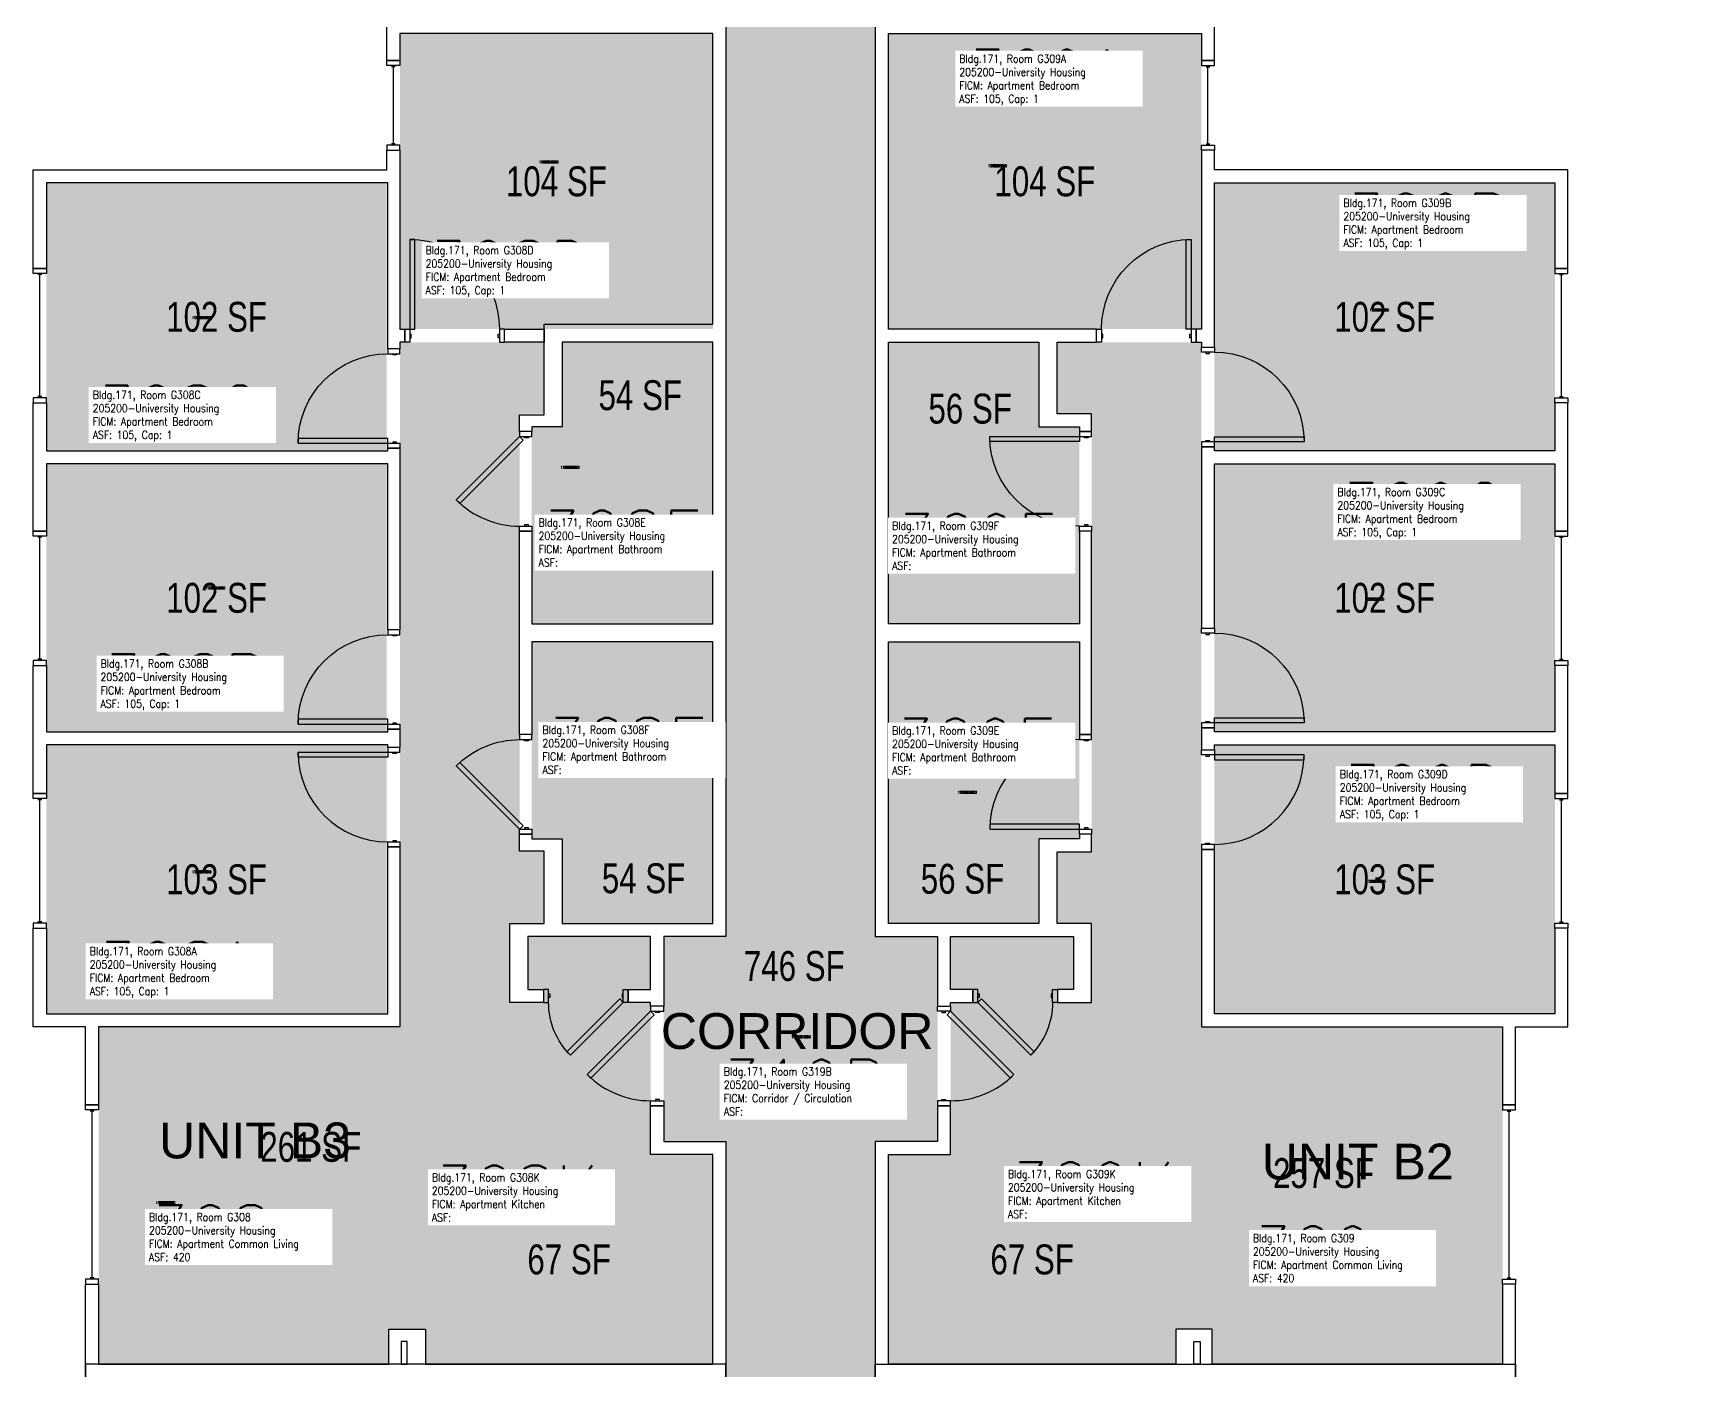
# Model space of a CAD drawing. Header units: inches. Extents: x 1063 to 4030, y -1482 to 1605.
# Drawn here: x 1063 to 1732, y 605 to 1142 of the extents above; entities that cross this region are included whole.
import ezdxf
from ezdxf.enums import TextEntityAlignment as Align

# ---------------------------------------------------------------- set-up
doc = ezdxf.new("R2010")
doc.units = ezdxf.units.IN
doc.header["$LTSCALE"] = 192
doc.header["$MEASUREMENT"] = 0
for name, color, linetype in [('A-AREA-IDEN', 1, 'Continuous'), ('A-DOOR', 2, 'Continuous'), ('A-GLAZ', 1, 'Continuous'), ('A-IDEN-RNUM', 7, 'Continuous'), ('A-IDEN-SNUM', 4, 'Continuous'), ('A-IDEN-VNUM', 4, 'Continuous'), ('A-WALL', 5, 'Continuous'), ('AREA-TEXT', 3, 'Continuous'), ('Rooms-Category-Color', 7, 'Continuous'), ('Rooms-College-Color', 7, 'Continuous'), ('Rooms-Department-Color', 7, 'Continuous'), ('Rooms-Division-Color', 7, 'Continuous'), ('Rooms-Information', 7, 'Continuous')]:
    doc.layers.add(name, color=color, linetype=linetype)
doc.styles.add('AREA', font='arial.ttf', dxfattribs={"width": 0.75, "height": 12})
doc.styles.add('ROOMSNUMBER', font='txt.shx', dxfattribs={"height": 0.03})
doc.styles.add('ROOMVNUMBER', font='simplex.shx', dxfattribs={"width": 0.85})
doc.styles.get("Standard").update_dxf_attribs({"font": 'arial.ttf'})

msp = doc.modelspace()

# ---------------------------------------------------------------- hatches: boundary and pattern name
h = msp.add_hatch()
h.set_pattern_fill('ANSI31', color=256, angle=-90, style=0)
h.set_pattern_definition([(315, (2052.15721, 1206.60672), (0.088388348, 0.088388348), [])])
h.paths.add_polyline_path([(1468.21, 875.14), (1468.21, 816.4), (1459, 816.4), (1459, 875.14)], flags=9)
at = {"layer": 'Rooms-Category-Color', "true_color": 0xadadad}
msp.add_hatch(color=253, dxfattribs=at).paths.add_polyline_path([(1732.24, 1327.13), (1732.24, 1243.02), (1677.06, 1243.13), (1677.06, 1267.13), (1401.06, 1267.13), (1401.06, 779.34), (1426.06, 779.34), (1426.06, 697.02), (1401.06, 697.02), (1401.06, 512.98), (1426.06, 512.98), (1426.06, 430.66), (1401.06, 430.66), (1401.06, 62.63), (1341.06, 62.63), (1341.06, 430.66), (1316.06, 430.66), (1316.06, 512.98), (1341.06, 512.98), (1341.06, 697.02), (1316.06, 697.02), (1316.06, 779.34), (1341.06, 779.34), (1341.06, 1267.13), (1341.06, 1327.13), (1596.9, 1327.13), (1596.9, 1352.13), (1679.22, 1352.13), (1679.22, 1327.13)])
at = {"layer": 'Rooms-Category-Color', "true_color": 0x728ef3}
for points in [[(1335.81, 1142.11), (1210.06, 1142.13), (1210.06, 1023.38), (1335.81, 1023.38)], [(1406.31, 1142.13), (1532.06, 1142.13), (1532.06, 1023.38), (1406.31, 1023.38)], [(1068.06, 974.5), (1068.06, 1082.13), (1204.81, 1082.13), (1204.8, 974.49), (1068.51, 974.49)], [(1537.31, 1082.13), (1674.06, 1082.13), (1674.06, 974.5), (1537.31, 974.5)], [(1089.06, 607.62), (1089.06, 743.13), (1210.06, 743.13), (1210.06, 1018.13), (1268.06, 1018.13), (1268.06, 989.37), (1258.19, 989.37), (1258.19, 813.72), (1268.06, 813.72), (1268.06, 784.59), (1254.19, 784.59), (1254.19, 752.89), (1267.81, 752.89), (1267.81, 758.14), (1261.44, 758.14), (1261.44, 779.34), (1310.81, 779.34), (1310.81, 758.14), (1301.81, 758.14), (1301.81, 752.89), (1310.81, 752.89), (1310.81, 691.77), (1220.31, 691.77), (1220.31, 621.63), (1205.69, 621.63), (1205.69, 607.62)], [(1263.06, 984.11), (1263.06, 904.98), (1335.81, 904.98), (1335.81, 1018.11), (1275.31, 1018.13), (1275.31, 984.13)], [(1406.31, 1018.13), (1406.31, 904.98), (1483.06, 904.98), (1483.06, 984.13), (1466.81, 984.13), (1466.81, 1018.13)], [(1653.06, 607.62), (1653.06, 743.12), (1532.06, 743.12), (1532.06, 1018.12), (1474.06, 1018.12), (1474.06, 989.37), (1487.94, 989.37), (1487.94, 813.34), (1474.06, 813.34), (1474.06, 784.59), (1487.94, 784.59), (1487.94, 752.89), (1474.31, 752.89), (1474.31, 758.14), (1480.69, 758.14), (1480.69, 779.34), (1431.31, 779.34), (1431.31, 758.14), (1440.31, 758.14), (1440.31, 752.89), (1431.31, 752.89), (1431.31, 691.76), (1521.81, 691.76), (1521.81, 621.62), (1536.44, 621.62), (1536.44, 607.62)], [(1068.06, 969.25), (1068.06, 861.63), (1204.8, 861.61), (1204.81, 969.25), (1068.51, 969.24)], [(1537.31, 969.25), (1674.06, 969.25), (1674.06, 861.63), (1537.31, 861.63)], [(1335.81, 897.72), (1335.81, 784.59), (1275.31, 784.59), (1275.31, 818.59), (1263.06, 818.59), (1263.06, 897.73)], [(1406.31, 897.73), (1406.31, 784.59), (1466.81, 784.59), (1466.81, 818.59), (1483.06, 818.59), (1483.06, 897.73)], [(1068.06, 856.38), (1068.06, 748.38), (1204.81, 748.38), (1204.81, 856.38), (1068.51, 856.36)], [(1537.31, 856.38), (1674.06, 856.38), (1674.06, 748.38), (1537.31, 748.38)], [(1220.31, 607.62), (1335.81, 607.62), (1335.81, 691.77), (1220.31, 691.77)], [(1521.81, 607.62), (1406.31, 607.62), (1406.31, 691.76), (1521.81, 691.76)]]:
    msp.add_hatch(color=171, dxfattribs=at).paths.add_polyline_path(points)
at = {"layer": 'Rooms-College-Color', "true_color": 0xadadad}
for points in [[(1732.24, 1327.13), (1732.24, 1243.02), (1677.06, 1243.13), (1677.06, 1267.13), (1401.06, 1267.13), (1401.06, 779.34), (1426.06, 779.34), (1426.06, 697.02), (1401.06, 697.02), (1401.06, 512.98), (1426.06, 512.98), (1426.06, 430.66), (1401.06, 430.66), (1401.06, 62.63), (1341.06, 62.63), (1341.06, 430.66), (1316.06, 430.66), (1316.06, 512.98), (1341.06, 512.98), (1341.06, 697.02), (1316.06, 697.02), (1316.06, 779.34), (1341.06, 779.34), (1341.06, 1267.13), (1341.06, 1327.13), (1596.9, 1327.13), (1596.9, 1352.13), (1679.22, 1352.13), (1679.22, 1327.13)], [(1335.81, 1142.11), (1210.06, 1142.13), (1210.06, 1023.38), (1335.81, 1023.38)], [(1406.31, 1142.13), (1532.06, 1142.13), (1532.06, 1023.38), (1406.31, 1023.38)], [(1068.06, 974.5), (1068.06, 1082.13), (1204.81, 1082.13), (1204.8, 974.49), (1068.51, 974.49)], [(1537.31, 1082.13), (1674.06, 1082.13), (1674.06, 974.5), (1537.31, 974.5)], [(1089.06, 607.62), (1089.06, 743.13), (1210.06, 743.13), (1210.06, 1018.13), (1268.06, 1018.13), (1268.06, 989.37), (1258.19, 989.37), (1258.19, 813.72), (1268.06, 813.72), (1268.06, 784.59), (1254.19, 784.59), (1254.19, 752.89), (1267.81, 752.89), (1267.81, 758.14), (1261.44, 758.14), (1261.44, 779.34), (1310.81, 779.34), (1310.81, 758.14), (1301.81, 758.14), (1301.81, 752.89), (1310.81, 752.89), (1310.81, 691.77), (1220.31, 691.77), (1220.31, 621.63), (1205.69, 621.63), (1205.69, 607.62)], [(1263.06, 984.11), (1263.06, 904.98), (1335.81, 904.98), (1335.81, 1018.11), (1275.31, 1018.13), (1275.31, 984.13)], [(1406.31, 1018.13), (1406.31, 904.98), (1483.06, 904.98), (1483.06, 984.13), (1466.81, 984.13), (1466.81, 1018.13)], [(1653.06, 607.62), (1653.06, 743.12), (1532.06, 743.12), (1532.06, 1018.12), (1474.06, 1018.12), (1474.06, 989.37), (1487.94, 989.37), (1487.94, 813.34), (1474.06, 813.34), (1474.06, 784.59), (1487.94, 784.59), (1487.94, 752.89), (1474.31, 752.89), (1474.31, 758.14), (1480.69, 758.14), (1480.69, 779.34), (1431.31, 779.34), (1431.31, 758.14), (1440.31, 758.14), (1440.31, 752.89), (1431.31, 752.89), (1431.31, 691.76), (1521.81, 691.76), (1521.81, 621.62), (1536.44, 621.62), (1536.44, 607.62)], [(1068.06, 969.25), (1068.06, 861.63), (1204.8, 861.61), (1204.81, 969.25), (1068.51, 969.24)], [(1537.31, 969.25), (1674.06, 969.25), (1674.06, 861.63), (1537.31, 861.63)], [(1335.81, 897.72), (1335.81, 784.59), (1275.31, 784.59), (1275.31, 818.59), (1263.06, 818.59), (1263.06, 897.73)], [(1406.31, 897.73), (1406.31, 784.59), (1466.81, 784.59), (1466.81, 818.59), (1483.06, 818.59), (1483.06, 897.73)], [(1068.06, 856.38), (1068.06, 748.38), (1204.81, 748.38), (1204.81, 856.38), (1068.51, 856.36)], [(1537.31, 856.38), (1674.06, 856.38), (1674.06, 748.38), (1537.31, 748.38)], [(1220.31, 607.62), (1335.81, 607.62), (1335.81, 691.77), (1220.31, 691.77)], [(1521.81, 607.62), (1406.31, 607.62), (1406.31, 691.76), (1521.81, 691.76)]]:
    msp.add_hatch(color=253, dxfattribs=at).paths.add_polyline_path(points)
at = {"layer": 'Rooms-Department-Color', "true_color": 0xacacac}
msp.add_hatch(color=253, dxfattribs=at).paths.add_polyline_path([(1732.24, 1327.13), (1732.24, 1243.02), (1677.06, 1243.13), (1677.06, 1267.13), (1401.06, 1267.13), (1401.06, 779.34), (1426.06, 779.34), (1426.06, 697.02), (1401.06, 697.02), (1401.06, 512.98), (1426.06, 512.98), (1426.06, 430.66), (1401.06, 430.66), (1401.06, 62.63), (1341.06, 62.63), (1341.06, 430.66), (1316.06, 430.66), (1316.06, 512.98), (1341.06, 512.98), (1341.06, 697.02), (1316.06, 697.02), (1316.06, 779.34), (1341.06, 779.34), (1341.06, 1267.13), (1341.06, 1327.13), (1596.9, 1327.13), (1596.9, 1352.13), (1679.22, 1352.13), (1679.22, 1327.13)])
at = {"layer": 'Rooms-Department-Color', "true_color": 0x604aed}
for points in [[(1335.81, 1142.11), (1210.06, 1142.13), (1210.06, 1023.38), (1335.81, 1023.38)], [(1406.31, 1142.13), (1532.06, 1142.13), (1532.06, 1023.38), (1406.31, 1023.38)], [(1068.06, 974.5), (1068.06, 1082.13), (1204.81, 1082.13), (1204.8, 974.49), (1068.51, 974.49)], [(1537.31, 1082.13), (1674.06, 1082.13), (1674.06, 974.5), (1537.31, 974.5)], [(1089.06, 607.62), (1089.06, 743.13), (1210.06, 743.13), (1210.06, 1018.13), (1268.06, 1018.13), (1268.06, 989.37), (1258.19, 989.37), (1258.19, 813.72), (1268.06, 813.72), (1268.06, 784.59), (1254.19, 784.59), (1254.19, 752.89), (1267.81, 752.89), (1267.81, 758.14), (1261.44, 758.14), (1261.44, 779.34), (1310.81, 779.34), (1310.81, 758.14), (1301.81, 758.14), (1301.81, 752.89), (1310.81, 752.89), (1310.81, 691.77), (1220.31, 691.77), (1220.31, 621.63), (1205.69, 621.63), (1205.69, 607.62)], [(1263.06, 984.11), (1263.06, 904.98), (1335.81, 904.98), (1335.81, 1018.11), (1275.31, 1018.13), (1275.31, 984.13)], [(1406.31, 1018.13), (1406.31, 904.98), (1483.06, 904.98), (1483.06, 984.13), (1466.81, 984.13), (1466.81, 1018.13)], [(1653.06, 607.62), (1653.06, 743.12), (1532.06, 743.12), (1532.06, 1018.12), (1474.06, 1018.12), (1474.06, 989.37), (1487.94, 989.37), (1487.94, 813.34), (1474.06, 813.34), (1474.06, 784.59), (1487.94, 784.59), (1487.94, 752.89), (1474.31, 752.89), (1474.31, 758.14), (1480.69, 758.14), (1480.69, 779.34), (1431.31, 779.34), (1431.31, 758.14), (1440.31, 758.14), (1440.31, 752.89), (1431.31, 752.89), (1431.31, 691.76), (1521.81, 691.76), (1521.81, 621.62), (1536.44, 621.62), (1536.44, 607.62)], [(1068.06, 969.25), (1068.06, 861.63), (1204.8, 861.61), (1204.81, 969.25), (1068.51, 969.24)], [(1537.31, 969.25), (1674.06, 969.25), (1674.06, 861.63), (1537.31, 861.63)], [(1335.81, 897.72), (1335.81, 784.59), (1275.31, 784.59), (1275.31, 818.59), (1263.06, 818.59), (1263.06, 897.73)], [(1406.31, 897.73), (1406.31, 784.59), (1466.81, 784.59), (1466.81, 818.59), (1483.06, 818.59), (1483.06, 897.73)], [(1068.06, 856.38), (1068.06, 748.38), (1204.81, 748.38), (1204.81, 856.38), (1068.51, 856.36)], [(1537.31, 856.38), (1674.06, 856.38), (1674.06, 748.38), (1537.31, 748.38)], [(1220.31, 607.62), (1335.81, 607.62), (1335.81, 691.77), (1220.31, 691.77)], [(1521.81, 607.62), (1406.31, 607.62), (1406.31, 691.76), (1521.81, 691.76)]]:
    msp.add_hatch(color=173, dxfattribs=at).paths.add_polyline_path(points)
at = {"layer": 'Rooms-Division-Color', "true_color": 0xadadad}
msp.add_hatch(color=253, dxfattribs=at).paths.add_polyline_path([(1732.24, 1327.13), (1732.24, 1243.02), (1677.06, 1243.13), (1677.06, 1267.13), (1401.06, 1267.13), (1401.06, 779.34), (1426.06, 779.34), (1426.06, 697.02), (1401.06, 697.02), (1401.06, 512.98), (1426.06, 512.98), (1426.06, 430.66), (1401.06, 430.66), (1401.06, 62.63), (1341.06, 62.63), (1341.06, 430.66), (1316.06, 430.66), (1316.06, 512.98), (1341.06, 512.98), (1341.06, 697.02), (1316.06, 697.02), (1316.06, 779.34), (1341.06, 779.34), (1341.06, 1267.13), (1341.06, 1327.13), (1596.9, 1327.13), (1596.9, 1352.13), (1679.22, 1352.13), (1679.22, 1327.13)])
at = {"layer": 'Rooms-Division-Color', "true_color": 0x604aed}
for points in [[(1335.81, 1142.11), (1210.06, 1142.13), (1210.06, 1023.38), (1335.81, 1023.38)], [(1406.31, 1142.13), (1532.06, 1142.13), (1532.06, 1023.38), (1406.31, 1023.38)], [(1068.06, 974.5), (1068.06, 1082.13), (1204.81, 1082.13), (1204.8, 974.49), (1068.51, 974.49)], [(1537.31, 1082.13), (1674.06, 1082.13), (1674.06, 974.5), (1537.31, 974.5)], [(1089.06, 607.62), (1089.06, 743.13), (1210.06, 743.13), (1210.06, 1018.13), (1268.06, 1018.13), (1268.06, 989.37), (1258.19, 989.37), (1258.19, 813.72), (1268.06, 813.72), (1268.06, 784.59), (1254.19, 784.59), (1254.19, 752.89), (1267.81, 752.89), (1267.81, 758.14), (1261.44, 758.14), (1261.44, 779.34), (1310.81, 779.34), (1310.81, 758.14), (1301.81, 758.14), (1301.81, 752.89), (1310.81, 752.89), (1310.81, 691.77), (1220.31, 691.77), (1220.31, 621.63), (1205.69, 621.63), (1205.69, 607.62)], [(1263.06, 984.11), (1263.06, 904.98), (1335.81, 904.98), (1335.81, 1018.11), (1275.31, 1018.13), (1275.31, 984.13)], [(1406.31, 1018.13), (1406.31, 904.98), (1483.06, 904.98), (1483.06, 984.13), (1466.81, 984.13), (1466.81, 1018.13)], [(1653.06, 607.62), (1653.06, 743.12), (1532.06, 743.12), (1532.06, 1018.12), (1474.06, 1018.12), (1474.06, 989.37), (1487.94, 989.37), (1487.94, 813.34), (1474.06, 813.34), (1474.06, 784.59), (1487.94, 784.59), (1487.94, 752.89), (1474.31, 752.89), (1474.31, 758.14), (1480.69, 758.14), (1480.69, 779.34), (1431.31, 779.34), (1431.31, 758.14), (1440.31, 758.14), (1440.31, 752.89), (1431.31, 752.89), (1431.31, 691.76), (1521.81, 691.76), (1521.81, 621.62), (1536.44, 621.62), (1536.44, 607.62)], [(1068.06, 969.25), (1068.06, 861.63), (1204.8, 861.61), (1204.81, 969.25), (1068.51, 969.24)], [(1537.31, 969.25), (1674.06, 969.25), (1674.06, 861.63), (1537.31, 861.63)], [(1335.81, 897.72), (1335.81, 784.59), (1275.31, 784.59), (1275.31, 818.59), (1263.06, 818.59), (1263.06, 897.73)], [(1406.31, 897.73), (1406.31, 784.59), (1466.81, 784.59), (1466.81, 818.59), (1483.06, 818.59), (1483.06, 897.73)], [(1068.06, 856.38), (1068.06, 748.38), (1204.81, 748.38), (1204.81, 856.38), (1068.51, 856.36)], [(1537.31, 856.38), (1674.06, 856.38), (1674.06, 748.38), (1537.31, 748.38)], [(1220.31, 607.62), (1335.81, 607.62), (1335.81, 691.77), (1220.31, 691.77)], [(1521.81, 607.62), (1406.31, 607.62), (1406.31, 691.76), (1521.81, 691.76)]]:
    msp.add_hatch(color=173, dxfattribs=at).paths.add_polyline_path(points)

# ---------------------------------------------------------------- linework, layer by layer
at = {"layer": 'A-DOOR'}
for points in [[(1214.06, 1023.38), (1216.06, 1023.38), (1216.06, 1059.38), (1214.06, 1059.38)], [(1527.94, 1023.38), (1525.94, 1023.38), (1525.94, 1059.38), (1527.94, 1059.38)], [(1214.06, 1018.13), (1212.06, 1018.13), (1212.06, 1023.38), (1214.06, 1023.38)], [(1214.06, 1019.88), (1214.56, 1019.88), (1214.56, 1021.38), (1214.06, 1021.38)], [(1250.06, 1019.88), (1249.56, 1019.88), (1249.56, 1021.38), (1250.06, 1021.38)], [(1250.06, 1018.13), (1252.06, 1018.13), (1252.06, 1023.38), (1250.06, 1023.38)], [(1491.94, 1018.13), (1489.94, 1018.13), (1489.94, 1023.38), (1491.94, 1023.38)], [(1491.94, 1019.88), (1492.44, 1019.88), (1492.44, 1021.38), (1491.94, 1021.38)], [(1527.94, 1019.88), (1527.44, 1019.88), (1527.44, 1021.38), (1527.94, 1021.38)], [(1527.94, 1018.13), (1529.94, 1018.13), (1529.94, 1023.38), (1527.94, 1023.38)], [(1210.06, 1013.5), (1210.06, 1015.5), (1205.19, 1015.5), (1205.19, 1013.5)], [(1208.69, 1013.5), (1208.69, 1013), (1207.19, 1013), (1207.19, 1013.5)], [(1532.06, 1014.13), (1532.06, 1016.13), (1537.31, 1016.13), (1537.31, 1014.13)], [(1533.81, 1014.13), (1533.81, 1013.63), (1535.31, 1013.63), (1535.31, 1014.13)], [(1205.19, 977.5), (1205.19, 979.5), (1169.19, 979.5), (1169.19, 977.5)], [(1210.06, 977.5), (1210.06, 975.5), (1205.19, 975.5), (1205.19, 977.5)], [(1208.69, 977.5), (1208.69, 978), (1207.19, 978), (1207.19, 977.5)], [(1258.19, 980.23), (1259.6, 978.82), (1234.15, 953.36), (1232.73, 954.78)], [(1263.06, 980.23), (1263.06, 982.23), (1258.19, 982.23), (1258.19, 980.23)], [(1261.69, 980.23), (1261.69, 979.73), (1260.19, 979.73), (1260.19, 980.23)], [(1483.06, 980.23), (1483.06, 978.23), (1447.06, 978.23), (1447.06, 980.23)], [(1487.94, 980.23), (1487.94, 982.23), (1483.06, 982.23), (1483.06, 980.23)], [(1486.56, 980.23), (1486.56, 979.73), (1485.06, 979.73), (1485.06, 980.23)], [(1532.06, 978.13), (1532.06, 976.13), (1537.31, 976.13), (1537.31, 978.13)], [(1533.81, 978.13), (1533.81, 978.63), (1535.31, 978.63), (1535.31, 978.13)], [(1537.31, 978.13), (1537.31, 980.13), (1573.31, 980.13), (1573.31, 978.13)], [(1263.06, 944.23), (1263.06, 942.23), (1258.19, 942.23), (1258.19, 944.23)], [(1261.69, 944.23), (1261.69, 944.73), (1260.19, 944.73), (1260.19, 944.23)], [(1487.94, 944.23), (1487.94, 942.23), (1483.06, 942.23), (1483.06, 944.23)], [(1486.56, 944.23), (1486.56, 944.73), (1485.06, 944.73), (1485.06, 944.23)], [(1210.06, 900.63), (1210.06, 902.63), (1205.19, 902.63), (1205.19, 900.63)], [(1208.69, 900.63), (1208.69, 900.13), (1207.19, 900.13), (1207.19, 900.63)], [(1532.06, 901.25), (1532.06, 903.25), (1537.31, 903.25), (1537.31, 901.25)], [(1533.81, 901.25), (1533.81, 900.75), (1535.31, 900.75), (1535.31, 901.25)], [(1205.19, 864.63), (1205.19, 866.63), (1169.19, 866.63), (1169.19, 864.63)], [(1210.06, 864.63), (1210.06, 862.63), (1205.19, 862.63), (1205.19, 864.63)], [(1208.69, 864.63), (1208.69, 865.13), (1207.19, 865.13), (1207.19, 864.63)], [(1532.06, 865.25), (1532.06, 863.25), (1537.31, 863.25), (1537.31, 865.25)], [(1533.81, 865.25), (1533.81, 865.75), (1535.31, 865.75), (1535.31, 865.25)], [(1537.31, 865.25), (1537.31, 867.25), (1573.31, 867.25), (1573.31, 865.25)], [(1263.06, 858.48), (1263.06, 860.48), (1258.19, 860.48), (1258.19, 858.48)], [(1261.69, 858.48), (1261.69, 857.98), (1260.19, 857.98), (1260.19, 858.48)], [(1487.94, 858.48), (1487.94, 860.48), (1483.06, 860.48), (1483.06, 858.48)], [(1486.56, 858.48), (1486.56, 857.98), (1485.06, 857.98), (1485.06, 858.48)], [(1205.19, 853.38), (1205.19, 851.38), (1169.19, 851.38), (1169.19, 853.38)], [(1210.06, 853.38), (1210.06, 855.38), (1205.19, 855.38), (1205.19, 853.38)], [(1208.69, 853.38), (1208.69, 852.88), (1207.19, 852.88), (1207.19, 853.38)], [(1532.06, 852.38), (1532.06, 854.38), (1537.31, 854.38), (1537.31, 852.38)], [(1533.81, 852.38), (1533.81, 851.88), (1535.31, 851.88), (1535.31, 852.38)], [(1537.31, 852.38), (1537.31, 850.38), (1573.31, 850.38), (1573.31, 852.38)], [(1258.19, 822.48), (1259.6, 823.9), (1234.15, 849.35), (1232.73, 847.94)], [(1483.06, 822.48), (1483.06, 824.48), (1447.06, 824.48), (1447.06, 822.48)], [(1210.06, 817.38), (1210.06, 815.38), (1205.19, 815.38), (1205.19, 817.38)], [(1208.69, 817.38), (1208.69, 817.88), (1207.19, 817.88), (1207.19, 817.38)], [(1263.06, 822.48), (1263.06, 820.48), (1258.19, 820.48), (1258.19, 822.48)], [(1261.69, 822.48), (1261.69, 822.98), (1260.19, 822.98), (1260.19, 822.48)], [(1487.94, 822.48), (1487.94, 820.48), (1483.06, 820.48), (1483.06, 822.48)], [(1486.56, 822.48), (1486.56, 822.98), (1485.06, 822.98), (1485.06, 822.48)], [(1533.81, 816.38), (1533.81, 816.88), (1535.31, 816.88), (1535.31, 816.38)], [(1532.06, 816.38), (1532.06, 814.38), (1537.31, 814.38), (1537.31, 816.38)], [(1269.81, 758.14), (1267.81, 758.14), (1267.81, 752.89), (1269.81, 752.89)], [(1299.81, 758.14), (1301.81, 758.14), (1301.81, 752.89), (1299.81, 752.89)], [(1442.26, 758.14), (1440.26, 758.14), (1440.26, 752.89), (1442.26, 752.89)], [(1472.26, 758.14), (1474.26, 758.14), (1474.26, 752.89), (1472.26, 752.89)], [(1269.81, 756.39), (1270.31, 756.39), (1270.31, 754.89), (1269.81, 754.89)], [(1299.81, 752.89), (1298.4, 754.31), (1277.19, 733.09), (1278.6, 731.68)], [(1299.81, 756.39), (1299.31, 756.39), (1299.31, 754.89), (1299.81, 754.89)], [(1316.06, 749.41), (1316.06, 751.41), (1310.81, 751.41), (1310.81, 749.41)], [(1426.06, 749.41), (1426.06, 751.41), (1431.31, 751.41), (1431.31, 749.41)], [(1442.26, 756.39), (1442.76, 756.39), (1442.76, 754.89), (1442.26, 754.89)], [(1442.26, 752.89), (1443.68, 754.31), (1464.89, 733.09), (1463.48, 731.68)], [(1472.26, 756.39), (1471.76, 756.39), (1471.76, 754.89), (1472.26, 754.89)], [(1310.81, 749.41), (1312.23, 747.99), (1286.77, 722.54), (1285.36, 723.95)], [(1314.31, 749.41), (1314.31, 748.91), (1312.81, 748.91), (1312.81, 749.41)], [(1427.81, 749.41), (1427.81, 748.91), (1429.31, 748.91), (1429.31, 749.41)], [(1431.31, 749.41), (1429.9, 747.99), (1455.36, 722.54), (1456.77, 723.95)], [(1316.06, 713.41), (1316.06, 711.41), (1310.81, 711.41), (1310.81, 713.41)], [(1314.31, 713.41), (1314.31, 713.91), (1312.81, 713.91), (1312.81, 713.41)], [(1426.06, 713.41), (1426.06, 711.41), (1431.31, 711.41), (1431.31, 713.41)], [(1427.81, 713.41), (1427.81, 713.91), (1429.31, 713.91), (1429.31, 713.41)]]:
    msp.add_lwpolyline(points, close=True, dxfattribs=at)
at = {"layer": 'A-DOOR', "extrusion": (0, 0, -1)}
for centre, radius, start, end in [((-1214.06, 1023.38), 36, 90, 180), ((-1527.94, 1023.38), 36, 0, 90), ((-1205.19, 977.5), 36, 0, 90), ((-1537.31, 978.13), 36, 90, 180), ((-1483.06, 980.23), 36, 270, 0), ((-1205.19, 864.63), 36, 0, 90), ((-1537.31, 865.25), 36, 90, 180), ((-1258.19, 822.48), 36, 45, 90), ((-1299.81, 752.89), 30, 315, 0), ((-1442.26, 752.89), 30, 180, 225)]:
    msp.add_arc(centre, radius, start, end, dxfattribs=at)
at = {"layer": 'A-DOOR'}
for centre, start, end in [((1258.19, 980.23), 225, 270), ((1483.06, 822.48), 90, 180), ((1205.19, 853.38), 180, 270), ((1537.31, 852.38), 270, 0), ((1310.81, 749.41), 225, 270), ((1431.31, 749.41), 270, 315)]:
    msp.add_arc(centre, 36, start, end, dxfattribs=at)
at = {"layer": 'A-GLAZ'}
for p, q in [((1208.19, 1128.74), (1206.69, 1128.74)), ((1207.44, 1097.74), (1207.44, 1128.74)), ((1533.94, 1128.74), (1535.44, 1128.74)), ((1534.69, 1097.74), (1534.69, 1128.74)), ((1208.19, 1097.74), (1206.69, 1097.74)), ((1533.94, 1097.74), (1535.44, 1097.74)), ((1066.19, 1045.28), (1064.69, 1045.28)), ((1065.44, 996.28), (1065.44, 1045.28)), ((1675.94, 1045.28), (1677.44, 1045.28)), ((1676.69, 996.28), (1676.69, 1045.28)), ((1066.19, 996.28), (1064.69, 996.28)), ((1675.94, 996.28), (1677.44, 996.28)), ((1066.19, 939.75), (1064.69, 939.75)), ((1065.44, 890.75), (1065.44, 939.75)), ((1675.94, 939.75), (1677.44, 939.75)), ((1676.69, 890.75), (1676.69, 939.75)), ((1066.19, 890.75), (1064.69, 890.75)), ((1675.94, 890.75), (1677.44, 890.75)), ((1066.19, 834.28), (1064.69, 834.28)), ((1065.44, 785.28), (1065.44, 834.28)), ((1675.94, 834.28), (1677.44, 834.28)), ((1676.69, 785.28), (1676.69, 834.28)), ((1066.19, 785.28), (1064.69, 785.28)), ((1675.94, 785.28), (1677.44, 785.28)), ((1087.19, 709.25), (1085.69, 709.25)), ((1086.44, 642.25), (1086.44, 709.25)), ((1654.94, 709.24), (1656.44, 709.24)), ((1655.69, 642.24), (1655.69, 709.24)), ((1087.19, 642.25), (1085.69, 642.25)), ((1654.94, 642.24), (1656.44, 642.24))]:
    msp.add_line(p, q, dxfattribs=at)
for points in [[(1204.81, 1129.24), (1204.81, 1131.24), (1210.06, 1131.24), (1210.06, 1129.24)], [(1537.31, 1129.24), (1537.31, 1131.24), (1532.06, 1131.24), (1532.06, 1129.24)], [(1204.81, 1097.24), (1204.81, 1095.24), (1210.06, 1095.24), (1210.06, 1097.24)], [(1537.31, 1097.24), (1537.31, 1095.24), (1532.06, 1095.24), (1532.06, 1097.24)], [(1062.81, 1045.78), (1062.81, 1047.78), (1068.06, 1047.78), (1068.06, 1045.78)], [(1679.31, 1045.78), (1679.31, 1047.78), (1674.06, 1047.78), (1674.06, 1045.78)], [(1062.81, 995.78), (1062.81, 993.78), (1068.06, 993.78), (1068.06, 995.78)], [(1679.31, 995.78), (1679.31, 993.78), (1674.06, 993.78), (1674.06, 995.78)], [(1062.81, 940.25), (1062.81, 942.25), (1068.06, 942.25), (1068.06, 940.25)], [(1679.31, 940.25), (1679.31, 942.25), (1674.06, 942.25), (1674.06, 940.25)], [(1062.81, 890.25), (1062.81, 888.25), (1068.06, 888.25), (1068.06, 890.25)], [(1679.31, 890.25), (1679.31, 888.25), (1674.06, 888.25), (1674.06, 890.25)], [(1062.81, 834.78), (1062.81, 836.78), (1068.06, 836.78), (1068.06, 834.78)], [(1679.31, 834.78), (1679.31, 836.78), (1674.06, 836.78), (1674.06, 834.78)], [(1062.81, 784.78), (1062.81, 782.78), (1068.06, 782.78), (1068.06, 784.78)], [(1679.31, 784.78), (1679.31, 782.78), (1674.06, 782.78), (1674.06, 784.78)], [(1083.81, 709.75), (1083.81, 711.75), (1089.06, 711.75), (1089.06, 709.75)], [(1658.31, 709.74), (1658.31, 711.74), (1653.06, 711.74), (1653.06, 709.74)], [(1083.81, 641.75), (1083.81, 639.75), (1089.06, 639.75), (1089.06, 641.75)], [(1658.31, 641.74), (1658.31, 639.74), (1653.06, 639.74), (1653.06, 641.74)]]:
    msp.add_lwpolyline(points, close=True, dxfattribs=at)
at = {"layer": 'A-WALL'}
for p, q in [((1204.81, 1131.24), (1204.81, 1147.38)), ((1341.06, 1147.38), (1341.06, 1018.75)), ((1401.06, 1147.38), (1401.06, 1018.75)), ((1537.31, 1131.24), (1537.31, 1147.38)), ((1210.06, 1142.13), (1210.06, 1131.24)), ((1335.81, 1142.13), (1210.06, 1142.13)), ((1335.81, 1025.38), (1335.81, 1142.13)), ((1406.31, 1142.13), (1532.06, 1142.13)), ((1406.31, 1023.38), (1406.31, 1142.13)), ((1532.06, 1142.13), (1532.06, 1131.24)), ((1210.06, 1131.24), (1204.81, 1131.24)), ((1532.06, 1131.24), (1537.31, 1131.24)), ((1204.81, 1087.38), (1204.81, 1095.24)), ((1204.81, 1095.24), (1210.06, 1095.24)), ((1210.06, 1095.24), (1210.06, 1086.75)), ((1537.31, 1095.24), (1532.06, 1095.24)), ((1532.06, 1095.24), (1532.06, 1086.75)), ((1537.31, 1087.38), (1537.31, 1095.24)), ((1062.81, 1087.38), (1204.81, 1087.38)), ((1062.81, 1047.78), (1062.81, 1087.38)), ((1210.06, 1086.75), (1210.06, 1023.38)), ((1532.06, 1086.75), (1532.06, 1023.38)), ((1679.31, 1087.38), (1537.31, 1087.38)), ((1679.31, 1047.78), (1679.31, 1087.38)), ((1205.19, 1082.13), (1068.06, 1082.13)), ((1068.06, 1082.13), (1068.06, 1047.78)), ((1205.19, 1015.5), (1205.19, 1082.13)), ((1537.31, 1082.13), (1674.06, 1082.13)), ((1537.31, 1016.13), (1537.31, 1082.13)), ((1674.06, 1082.13), (1674.06, 1047.78)), ((1068.06, 1047.78), (1062.81, 1047.78)), ((1674.06, 1047.78), (1679.31, 1047.78)), ((1268.06, 989), (1268.06, 1025.38)), ((1268.06, 1025.38), (1335.81, 1025.38)), ((1210.06, 1023.38), (1212.06, 1023.38)), ((1210.06, 1018.13), (1210.06, 1015.5)), ((1212.06, 1018.13), (1210.06, 1018.13)), ((1212.06, 1023.38), (1212.06, 1018.13)), ((1252.06, 1018.13), (1252.06, 1023.38)), ((1252.06, 1023.38), (1268.06, 1023.38)), ((1268.06, 1018.13), (1252.06, 1018.13)), ((1268.06, 1023.38), (1268.06, 1018.13)), ((1275.31, 1018.13), (1275.31, 984.13)), ((1335.81, 1018.13), (1275.31, 1018.13)), ((1335.81, 904.98), (1335.81, 1018.13)), ((1341.06, 1018.75), (1341.06, 779.34)), ((1401.06, 1018.75), (1401.06, 779.34)), ((1487.31, 1023.38), (1406.31, 1023.38)), ((1406.31, 1018.13), (1466.81, 1018.13)), ((1406.31, 904.98), (1406.31, 1018.13)), ((1466.81, 1018.13), (1466.81, 984.13)), ((1474.06, 1018.13), (1487.31, 1018.13)), ((1474.06, 989.37), (1474.06, 1018.13)), ((1489.94, 1023.38), (1487.31, 1023.38)), ((1487.31, 1018.13), (1489.94, 1018.13)), ((1489.94, 1018.13), (1489.94, 1023.38)), ((1532.06, 1023.38), (1529.94, 1023.38)), ((1529.94, 1023.38), (1529.94, 1018.13)), ((1529.94, 1018.13), (1532.06, 1018.13)), ((1532.06, 1018.13), (1532.06, 1016.13)), ((1210.06, 1015.5), (1205.19, 1015.5)), ((1532.06, 1016.13), (1537.31, 1016.13)), ((1062.81, 993.78), (1068.06, 993.78)), ((1062.81, 942.25), (1062.81, 993.78)), ((1068.06, 993.78), (1068.06, 974.5)), ((1679.31, 993.78), (1674.06, 993.78)), ((1674.06, 993.78), (1674.06, 974.5)), ((1679.31, 942.25), (1679.31, 993.78)), ((1258.19, 982.23), (1258.19, 989)), ((1258.19, 989), (1268.06, 989)), ((1263.06, 984.13), (1263.06, 982.23)), ((1275.31, 984.13), (1263.06, 984.13)), ((1466.81, 984.13), (1483.06, 984.13)), ((1487.94, 989.37), (1474.06, 989.37)), ((1483.06, 984.13), (1483.06, 982.23)), ((1487.94, 982.23), (1487.94, 989.37)), ((1263.06, 982.23), (1258.19, 982.23)), ((1483.06, 982.23), (1487.94, 982.23)), ((1068.06, 974.5), (1205.19, 974.5)), ((1205.19, 974.5), (1205.19, 975.5)), ((1205.19, 975.5), (1210.06, 975.5)), ((1210.06, 975.5), (1210.06, 902.63)), ((1537.31, 976.13), (1532.06, 976.13)), ((1532.06, 976.13), (1532.06, 903.25)), ((1537.31, 974.5), (1537.31, 976.13)), ((1674.06, 974.5), (1537.31, 974.5)), ((1205.19, 969.25), (1068.06, 969.25)), ((1068.06, 969.25), (1068.06, 942.25)), ((1205.19, 902.63), (1205.19, 969.25)), ((1537.31, 969.25), (1674.06, 969.25)), ((1537.31, 903.25), (1537.31, 969.25)), ((1674.06, 969.25), (1674.06, 942.25)), ((1068.06, 942.25), (1062.81, 942.25)), ((1258.19, 860.48), (1258.19, 942.23)), ((1258.19, 942.23), (1263.06, 942.23)), ((1263.06, 942.23), (1263.06, 904.98)), ((1487.94, 942.23), (1483.06, 942.23)), ((1483.06, 942.23), (1483.06, 904.98)), ((1487.94, 860.48), (1487.94, 942.23)), ((1674.06, 942.25), (1679.31, 942.25)), ((1263.06, 904.98), (1335.81, 904.98)), ((1483.06, 904.98), (1406.31, 904.98)), ((1210.06, 902.63), (1205.19, 902.63)), ((1263.06, 897.73), (1263.06, 860.48)), ((1335.81, 897.73), (1263.06, 897.73)), ((1335.81, 784.59), (1335.81, 897.73)), ((1406.31, 897.73), (1483.06, 897.73)), ((1406.31, 784.59), (1406.31, 897.73)), ((1483.06, 897.73), (1483.06, 860.48)), ((1532.06, 903.25), (1537.31, 903.25)), ((1062.81, 836.78), (1062.81, 888.25)), ((1062.81, 888.25), (1068.06, 888.25)), ((1068.06, 888.25), (1068.06, 861.63)), ((1679.31, 888.25), (1674.06, 888.25)), ((1674.06, 888.25), (1674.06, 861.63)), ((1679.31, 836.78), (1679.31, 888.25)), ((1068.06, 861.63), (1205.19, 861.63)), ((1205.19, 861.63), (1205.19, 862.63)), ((1205.19, 862.63), (1210.06, 862.63)), ((1210.06, 862.63), (1210.06, 855.38)), ((1263.06, 860.48), (1258.19, 860.48)), ((1483.06, 860.48), (1487.94, 860.48)), ((1537.31, 863.25), (1532.06, 863.25)), ((1532.06, 863.25), (1532.06, 854.38)), ((1537.31, 861.63), (1537.31, 863.25)), ((1674.06, 861.63), (1537.31, 861.63)), ((1068.06, 856.38), (1068.06, 836.78)), ((1205.19, 856.38), (1068.06, 856.38)), ((1205.19, 855.38), (1205.19, 856.38)), ((1210.06, 855.38), (1205.19, 855.38)), ((1532.06, 854.38), (1537.31, 854.38)), ((1537.31, 856.38), (1674.06, 856.38)), ((1537.31, 854.38), (1537.31, 856.38)), ((1674.06, 856.38), (1674.06, 836.78)), ((1068.06, 836.78), (1062.81, 836.78)), ((1674.06, 836.78), (1679.31, 836.78)), ((1258.19, 813.72), (1258.19, 820.48)), ((1258.19, 820.48), (1263.06, 820.48)), ((1263.06, 820.48), (1263.06, 818.59)), ((1263.06, 818.59), (1275.31, 818.59)), ((1275.31, 818.59), (1275.31, 784.59)), ((1483.06, 818.59), (1466.81, 818.59)), ((1466.81, 818.59), (1466.81, 784.59)), ((1487.94, 820.48), (1483.06, 820.48)), ((1483.06, 820.48), (1483.06, 818.59)), ((1487.94, 813.34), (1487.94, 820.48)), ((1205.19, 748.38), (1205.19, 815.38)), ((1205.19, 815.38), (1210.06, 815.38)), ((1210.06, 815.38), (1210.06, 743.13)), ((1268.06, 813.72), (1258.19, 813.72)), ((1268.06, 784.59), (1268.06, 813.72)), ((1474.06, 813.34), (1487.94, 813.34)), ((1474.06, 784.59), (1474.06, 813.34)), ((1537.31, 814.38), (1532.06, 814.38)), ((1532.06, 814.38), (1532.06, 743.13)), ((1537.31, 748.38), (1537.31, 814.38)), ((1254.19, 752.89), (1254.19, 784.59)), ((1254.19, 784.59), (1268.06, 784.59)), ((1275.31, 784.59), (1335.81, 784.59)), ((1466.81, 784.59), (1406.31, 784.59)), ((1487.94, 784.59), (1474.06, 784.59)), ((1487.94, 752.89), (1487.94, 784.59)), ((1062.81, 743.13), (1062.81, 782.78)), ((1062.81, 782.78), (1068.06, 782.78)), ((1068.06, 782.78), (1068.06, 748.38)), ((1261.44, 779.34), (1261.44, 758.14)), ((1310.81, 779.34), (1261.44, 779.34)), ((1310.81, 758.14), (1310.81, 779.34)), ((1316.06, 779.34), (1316.06, 751.41)), ((1341.06, 779.34), (1316.06, 779.34)), ((1401.06, 779.34), (1426.06, 779.34)), ((1426.06, 779.34), (1426.06, 751.41)), ((1431.31, 758.14), (1431.31, 779.34)), ((1431.31, 779.34), (1480.69, 779.34)), ((1480.69, 779.34), (1480.69, 758.14)), ((1679.31, 782.78), (1674.06, 782.78)), ((1674.06, 782.78), (1674.06, 748.38)), ((1679.31, 743.13), (1679.31, 782.78)), ((1261.44, 758.14), (1267.81, 758.14)), ((1267.81, 758.14), (1267.81, 752.89)), ((1301.81, 752.89), (1301.81, 758.14)), ((1301.81, 758.14), (1310.81, 758.14)), ((1440.26, 758.14), (1431.31, 758.14)), ((1440.26, 752.89), (1440.26, 758.14)), ((1480.69, 758.14), (1474.26, 758.14)), ((1474.26, 758.14), (1474.26, 752.89)), ((1267.81, 752.89), (1254.19, 752.89)), ((1310.81, 752.89), (1301.81, 752.89)), ((1310.81, 751.41), (1310.81, 752.89)), ((1316.06, 751.41), (1310.81, 751.41)), ((1426.06, 751.41), (1431.31, 751.41)), ((1431.31, 752.89), (1440.26, 752.89)), ((1431.31, 751.41), (1431.31, 752.89)), ((1474.26, 752.89), (1487.94, 752.89)), ((1083.81, 743.13), (1062.81, 743.13)), ((1068.06, 748.38), (1205.19, 748.38)), ((1083.81, 711.75), (1083.81, 743.13)), ((1210.06, 743.13), (1089.06, 743.13)), ((1089.06, 743.13), (1089.06, 711.75)), ((1532.06, 743.13), (1653.06, 743.13)), ((1674.06, 748.38), (1537.31, 748.38)), ((1653.06, 743.13), (1653.06, 711.74)), ((1658.31, 743.13), (1679.31, 743.13)), ((1658.31, 711.74), (1658.31, 743.13)), ((1089.06, 711.75), (1083.81, 711.75)), ((1310.81, 691.77), (1310.81, 711.41)), ((1310.81, 711.41), (1316.06, 711.41)), ((1316.06, 711.41), (1316.06, 697.02)), ((1431.31, 711.41), (1426.06, 711.41)), ((1426.06, 711.41), (1426.06, 697.02)), ((1431.31, 691.77), (1431.31, 711.41)), ((1653.06, 711.74), (1658.31, 711.74)), ((1316.06, 697.02), (1341.06, 697.02)), ((1341.06, 697.02), (1341.06, 602.37)), ((1401.06, 697.02), (1401.06, 602.37)), ((1426.06, 697.02), (1401.06, 697.02)), ((1335.81, 691.77), (1310.81, 691.77)), ((1335.81, 607.62), (1335.81, 691.77)), ((1406.31, 607.62), (1406.31, 691.77)), ((1406.31, 691.77), (1431.31, 691.77)), ((1083.81, 602.37), (1083.81, 639.75)), ((1083.81, 639.75), (1089.06, 639.75)), ((1089.06, 639.75), (1089.06, 607.62)), ((1658.31, 639.74), (1653.06, 639.74)), ((1653.06, 639.74), (1653.06, 607.62)), ((1658.31, 602.37), (1658.31, 639.74)), ((1205.69, 621.63), (1220.31, 621.63)), ((1205.69, 607.62), (1205.69, 621.63)), ((1213.06, 616.75), (1210.56, 616.75)), ((1210.56, 616.75), (1210.56, 607.62)), ((1213.06, 607.62), (1213.06, 616.75)), ((1220.31, 621.63), (1220.31, 607.62)), ((1521.81, 621.63), (1521.81, 607.62)), ((1536.44, 621.63), (1521.81, 621.63)), ((1529.06, 607.62), (1529.06, 616.75)), ((1529.06, 616.75), (1531.56, 616.75)), ((1531.56, 616.75), (1531.56, 607.62)), ((1536.44, 607.62), (1536.44, 621.63)), ((1083.81, 607.62), (1083.81, 570.26)), ((1341.06, 607.62), (1083.81, 607.62)), ((1089.06, 607.62), (1205.69, 607.62)), ((1210.56, 607.62), (1213.06, 607.62)), ((1220.31, 607.62), (1335.81, 607.62)), ((1341.06, 512.98), (1341.06, 607.62)), ((1401.06, 512.98), (1401.06, 607.62)), ((1401.06, 607.62), (1658.31, 607.62)), ((1521.81, 607.62), (1406.31, 607.62)), ((1531.56, 607.62), (1529.06, 607.62)), ((1653.06, 607.62), (1536.44, 607.62)), ((1658.31, 607.62), (1658.31, 570.26))]:
    msp.add_line(p, q, dxfattribs=at)

# ---------------------------------------------------------------- texts
at = {"layer": 'A-AREA-IDEN'}
for s, p in [('CORRIDOR', (1369.68, 734.22)), ('UNIT B3', (1151.88, 690.28)), ('UNIT B2', (1594.89, 681.79))]:
    msp.add_text(s, height=14.4, dxfattribs=at).set_placement(p, align=Align.CENTER)
at = {"layer": 'A-IDEN-RNUM', "style": 'ROOMSNUMBER', "width": 0.85}
for s, p in [('0308-D0', (1269.87, 1090.48)), ('0309-A0', (1450.16, 1088.99)), ('0309-B0', (1603.54, 1031.04)), ('0308-C0', (1130.49, 1027.97)), ('0308-E0', (1278.43, 967.86)), ('0309-F0', (1439.37, 944.89)), ('0308-B0', (1135.98, 919.41)), ('0309-C0', (1601.59, 914.92)), ('0308-F0', (1285.78, 864.14)), ('0309-E0', (1438, 837.33)), ('0308-A0', (1130.49, 805.37)), ('0309-D0', (1602.11, 801.58)), ('0319-B0', (1371.23, 739.08)), ('0309-K0', (1482.56, 677.9)), ('0308-00', (1115.9, 672.48)), ('0308-K0', (1251.13, 674.82)), ('0309-00', (1577.78, 650.28))]:
    msp.add_text(s, height=1, dxfattribs=at).set_placement(p, align=Align.MIDDLE_CENTER)
at = {"layer": 'A-IDEN-SNUM', "style": 'ROOMSNUMBER', "width": 0.85}
for s, p in [('1710G308D0', (1269.87, 1090.48)), ('1710G309A0', (1450.16, 1088.99)), ('1710G309B0', (1603.54, 1031.04)), ('1710G308C0', (1130.49, 1027.97)), ('1710G308E0', (1278.43, 967.86)), ('1710G309F0', (1439.37, 944.89)), ('1710G308B0', (1135.98, 919.41)), ('1710G309C0', (1601.59, 914.92)), ('1710G308F0', (1285.78, 864.14)), ('1710G309E0', (1438, 837.33)), ('1710G308A0', (1130.49, 805.37)), ('1710G309D0', (1602.11, 801.58)), ('1710G319B0', (1371.23, 739.08)), ('1710G309K0', (1482.56, 677.9)), ('1710G30800', (1115.9, 672.48)), ('1710G308K0', (1251.13, 674.82)), ('1710G30900', (1577.78, 650.28))]:
    msp.add_text(s, height=1, dxfattribs=at).set_placement(p, align=Align.MIDDLE_CENTER)
at = {"layer": 'A-IDEN-VNUM', "style": 'ROOMVNUMBER', "width": 0.85}
for s, p in [('309A', (1469.42, 1124.5)), ('309B', (1622.81, 1066.56)), ('308D', (1254.13, 1047.56)), ('308C', (1120.84, 989.47)), ('309C', (1620.85, 950.43)), ('308E', (1299.04, 939.26)), ('309F', (1441.05, 937.96)), ('308B', (1123.51, 881.49)), ('308F', (1300.6, 855.97)), ('309E', (1441.05, 855.68)), ('309D', (1621.37, 837.09)), ('308A', (1120.08, 765.98)), ('319B', (1372.08, 718.72)), ('308K', (1256.61, 676.18)), ('309K', (1488.05, 677.55)), ('308', (1133.88, 660.28)), ('309', (1576.89, 651.79))]:
    msp.add_text(s, height=22.5, dxfattribs=at).set_placement(p, align=Align.MIDDLE_CENTER)
at = {"layer": 'AREA-TEXT', "style": 'AREA', "width": 0.75}
for s, p in [('104 SF', (1272.94, 1082.75)), ('104 SF', (1469.19, 1082.75)), ('102 SF', (1136.44, 1028.31)), ('102 SF', (1605.69, 1028.31)), ('54 SF', (1306.65, 996.84)), ('56 SF', (1439.18, 991.44)), ('102 SF', (1136.44, 915.43)), ('102 SF', (1605.69, 915.44)), ('103 SF', (1136.44, 802.38)), ('54 SF', (1307.97, 802.8)), ('56 SF', (1436.1, 802.58)), ('103 SF', (1605.69, 802.38)), ('746 SF', (1368.52, 767.55)), ('261 SF', (1174.26, 694.9)), ('257 SF', (1581.11, 684.37)), ('67 SF', (1278.06, 649.7)), ('67 SF', (1464.06, 649.69))]:
    msp.add_text(s, height=12, dxfattribs=at).set_placement(p, align=Align.MIDDLE_CENTER)

# ---------------------------------------------------------------- next in the draw order: texts
at = {"layer": 'Rooms-Information', "char_height": 3.2143, "width": 72, "attachment_point": 7, "style": 'ROOMVNUMBER', "bg_fill": 3, "box_fill_scale": 1.5, "bg_fill_color": 256, "bg_fill_true_color": 13158600, "bg_fill_transparency": 0}
for s, insert in [('Bldg.171, Room G309A^M^J205200-University Housing^M^JFICM: Apartment Bedroom^M^JASF: 105, Cap: 1', (1434.81, 1113.25)), ('Bldg.171, Room G309B^M^J205200-University Housing^M^JFICM: Apartment Bedroom^M^JASF: 105, Cap: 1', (1589.11, 1055.31)), ('Bldg.171, Room G308D^M^J205200-University Housing^M^JFICM: Apartment Bedroom^M^JASF: 105, Cap: 1', (1220.43, 1036.31)), ('Bldg.171, Room G308C^M^J205200-University Housing^M^JFICM: Apartment Bedroom^M^JASF: 105, Cap: 1', (1086.69, 978.22)), ('Bldg.171, Room G309C^M^J205200-University Housing^M^JFICM: Apartment Bedroom^M^JASF: 105, Cap: 1', (1586.7, 939.18)), ('Bldg.171, Room G308E^M^J205200-University Housing^M^JFICM: Apartment Bathroom^M^JASF: ', (1265.8, 928.01)), ('Bldg.171, Room G309F^M^J205200-University Housing^M^JFICM: Apartment Bathroom^M^JASF: ', (1407.81, 926.71)), ('Bldg.171, Room G308B^M^J205200-University Housing^M^JFICM: Apartment Bedroom^M^JASF: 105, Cap: 1', (1089.81, 870.24)), ('Bldg.171, Room G308F^M^J205200-University Housing^M^JFICM: Apartment Bathroom^M^JASF: ', (1267.36, 844.72)), ('Bldg.171, Room G309E^M^J205200-University Housing^M^JFICM: Apartment Bathroom^M^JASF: ', (1407.81, 844.43)), ('Bldg.171, Room G309D^M^J205200-University Housing^M^JFICM: Apartment Bedroom^M^JASF: 105, Cap: 1', (1587.67, 825.84)), ('Bldg.171, Room G308A^M^J205200-University Housing^M^JFICM: Apartment Bedroom^M^JASF: 105, Cap: 1', (1085.47, 754.73)), ('Bldg.171, Room G319B^M^J205200-University Housing^M^JFICM: Corridor / Circulation^M^JASF: ', (1340.21, 707.47)), ('Bldg.171, Room G308K^M^J205200-University Housing^M^JFICM: Apartment Kitchen^M^JASF: ', (1222.92, 664.93)), ('Bldg.171, Room G309K^M^J205200-University Housing^M^JFICM: Apartment Kitchen^M^JASF: ', (1454.35, 666.3)), ('Bldg.171, Room G308^M^J205200-University Housing^M^JFICM: Apartment Common Living^M^JASF: 420', (1109.29, 649.03)), ('Bldg.171, Room G309^M^J205200-University Housing^M^JFICM: Apartment Common Living^M^JASF: 420', (1552.76, 640.54))]:
    msp.add_mtext(s, dxfattribs=dict(at, insert=insert))

doc.saveas('drawing.dxf')
